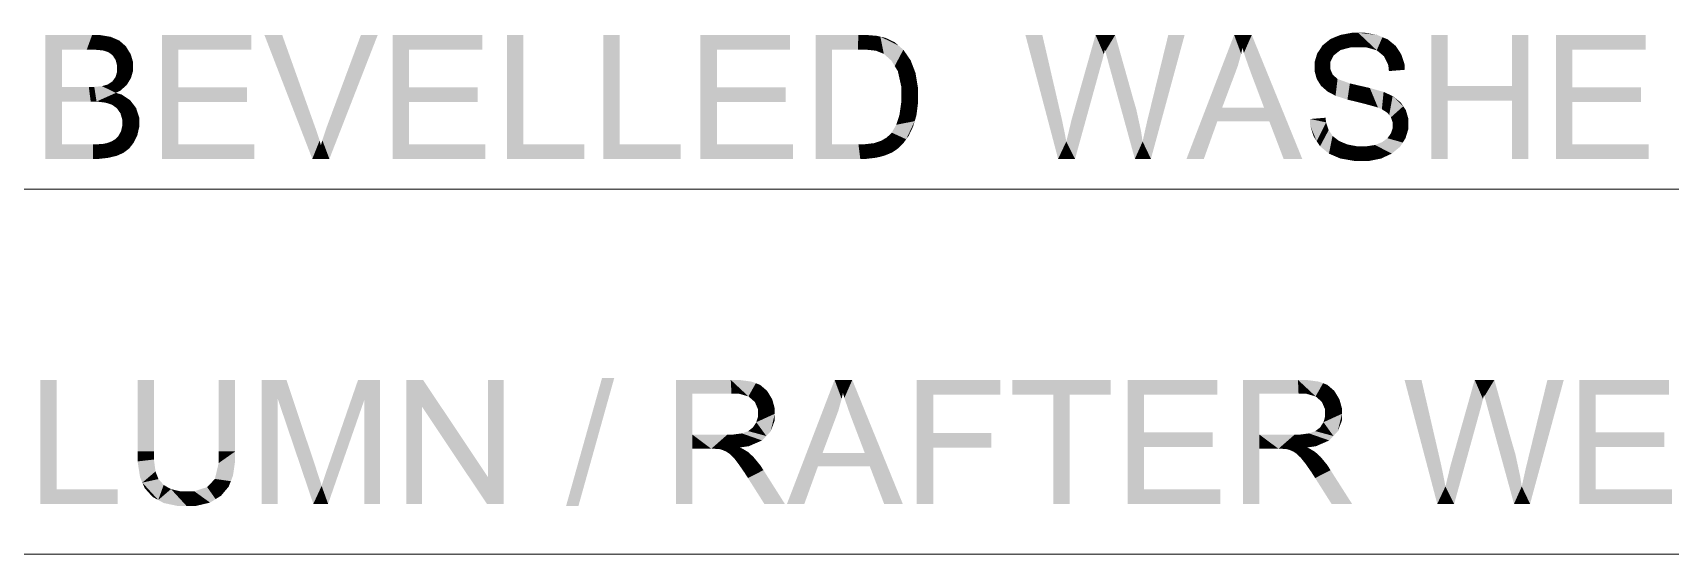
# Model space of a CAD drawing. Header units: millimetres. Extents: x 2 to 579, y 1 to 405.
# Drawn here: x 224.46 to 235.87, y 112.21 to 115.84 of the extents above; entities that cross this region are included whole.
import ezdxf

# ---------------------------------------------------------------- set-up
doc = ezdxf.new("R2010")
doc.units = ezdxf.units.MM
doc.linetypes.add('XKITLINE00', pattern=[0])
doc.layers.add('LinkedObject', color=7, linetype='Continuous', lineweight=0)

# ---------------------------------------------------------------- blocks, each defined once
blk = doc.blocks.new('*A4')
at = {"layer": 'LinkedObject'}
for points in [[(224.547, 115.825), (224.661, 115.361), (224.547, 114.961)], [(224.661, 115.463), (224.661, 115.361), (224.547, 115.825)], [(224.547, 115.825), (224.661, 115.723), (224.661, 115.463)], [(224.835, 115.723), (224.547, 115.825), (224.872, 115.825)], [(224.661, 115.723), (224.547, 115.825), (224.835, 115.723)], [(224.835, 115.723), (224.872, 115.825), (224.881, 115.723)], [(224.872, 115.825), (224.947, 115.717), (224.881, 115.723)], [(224.921, 115.825), (224.947, 115.717), (224.872, 115.825)], [(225.001, 115.812), (224.947, 115.717), (224.921, 115.825)], [(224.947, 115.717), (225.001, 115.812), (224.966, 115.711)], [(224.966, 115.711), (225.001, 115.812), (224.985, 115.705)], [(224.985, 115.705), (225.001, 115.812), (225.031, 115.799)], [(225.031, 115.799), (225.015, 115.683), (224.985, 115.705)], [(225.061, 115.786), (225.015, 115.683), (225.031, 115.799)], [(225.107, 115.746), (225.015, 115.683), (225.061, 115.786)], [(225.473, 115.459), (225.359, 114.961), (225.359, 115.825)], [(225.473, 115.459), (225.359, 115.825), (225.473, 115.723)], [(225.983, 115.723), (225.359, 115.825), (225.983, 115.825)], [(225.473, 115.723), (225.359, 115.825), (225.983, 115.723)], [(226.197, 115.825), (226.407, 114.961), (226.073, 115.825)], [(226.421, 115.198), (226.407, 114.961), (226.197, 115.825)], [(226.863, 115.825), (226.513, 115.198), (226.746, 115.825)], [(226.526, 114.961), (226.513, 115.198), (226.863, 115.825)], [(227.082, 115.459), (226.967, 114.961), (226.967, 115.825)], [(227.082, 115.459), (226.967, 115.825), (227.082, 115.723)], [(227.592, 115.723), (226.967, 115.825), (227.592, 115.825)], [(227.082, 115.723), (226.967, 115.825), (227.592, 115.723)], [(227.879, 115.825), (227.765, 114.961), (227.765, 115.825)], [(227.879, 115.063), (227.765, 114.961), (227.879, 115.825)], [(228.549, 115.825), (228.435, 114.961), (228.435, 115.825)], [(228.549, 115.063), (228.435, 114.961), (228.549, 115.825)], [(229.227, 115.459), (229.113, 114.961), (229.113, 115.825)], [(229.227, 115.459), (229.113, 115.825), (229.227, 115.723)], [(229.737, 115.723), (229.113, 115.825), (229.737, 115.825)], [(229.227, 115.723), (229.113, 115.825), (229.737, 115.723)], [(229.915, 115.825), (230.03, 115.723), (229.915, 114.961)], [(230.211, 115.723), (229.915, 115.825), (230.213, 115.825)], [(230.03, 115.723), (229.915, 115.825), (230.211, 115.723)], [(230.213, 115.825), (230.262, 115.723), (230.211, 115.723)], [(230.263, 115.825), (230.262, 115.723), (230.213, 115.825)], [(230.263, 115.825), (230.336, 115.715), (230.262, 115.723)], [(230.34, 115.819), (230.336, 115.715), (230.263, 115.825)], [(230.367, 115.813), (230.336, 115.715), (230.34, 115.819)], [(230.367, 115.813), (230.359, 115.706), (230.336, 115.715)], [(230.359, 115.706), (230.367, 115.813), (230.391, 115.693)], [(230.467, 115.774), (230.367, 115.813), (230.404, 115.804)], [(230.493, 115.751), (230.367, 115.813), (230.467, 115.774)], [(230.445, 115.645), (230.367, 115.813), (230.493, 115.751)], [(230.391, 115.693), (230.367, 115.813), (230.445, 115.645)], [(230.493, 115.751), (230.467, 115.608), (230.445, 115.645)], [(230.527, 115.722), (230.467, 115.608), (230.493, 115.751)], [(231.496, 115.825), (231.606, 114.961), (231.378, 115.825)], [(231.627, 115.259), (231.606, 114.961), (231.496, 115.825)], [(231.867, 115.825), (231.906, 115.619), (231.702, 115.242)], [(231.906, 115.619), (231.867, 115.825), (231.912, 115.64)], [(231.912, 115.64), (231.867, 115.825), (231.925, 115.691)], [(231.925, 115.691), (231.867, 115.825), (231.932, 115.721)], [(232.004, 115.825), (231.932, 115.721), (231.867, 115.825)], [(231.932, 115.721), (232.004, 115.825), (231.935, 115.711)], [(231.935, 115.711), (232.004, 115.825), (231.949, 115.661)], [(231.949, 115.661), (232.004, 115.825), (231.96, 115.619)], [(231.96, 115.619), (232.004, 115.825), (232.127, 115.388)], [(232.488, 115.825), (232.238, 115.27), (232.374, 115.825)], [(232.253, 114.961), (232.238, 115.27), (232.488, 115.825)], [(232.833, 115.825), (232.844, 115.569), (232.501, 114.961)], [(232.844, 115.569), (232.833, 115.825), (232.859, 115.61)], [(232.859, 115.61), (232.833, 115.825), (232.882, 115.693)], [(232.882, 115.693), (232.833, 115.825), (232.891, 115.735)], [(232.956, 115.825), (232.891, 115.735), (232.833, 115.825)], [(232.891, 115.735), (232.956, 115.825), (232.901, 115.699)], [(232.901, 115.699), (232.956, 115.825), (232.932, 115.61)], [(232.932, 115.61), (232.956, 115.825), (232.952, 115.555)], [(232.952, 115.555), (232.956, 115.825), (233.042, 115.317)], [(233.042, 115.317), (232.956, 115.825), (233.078, 115.223)], [(233.078, 115.223), (232.956, 115.825), (233.308, 114.961)], [(233.45, 115.753), (233.551, 115.701), (233.431, 115.724)], [(233.504, 115.796), (233.551, 115.701), (233.45, 115.753)], [(233.575, 115.72), (233.504, 115.796), (233.539, 115.811)], [(233.551, 115.701), (233.504, 115.796), (233.575, 115.72)], [(233.575, 115.825), (233.65, 115.739), (233.539, 115.811)], [(233.539, 115.811), (233.65, 115.739), (233.575, 115.72)], [(233.654, 115.84), (233.65, 115.739), (233.575, 115.825)], [(233.698, 115.84), (233.65, 115.739), (233.654, 115.84)], [(233.65, 115.739), (233.698, 115.84), (233.702, 115.739)], [(233.698, 115.84), (233.752, 115.739), (233.702, 115.739)], [(233.83, 115.825), (233.698, 115.84), (233.746, 115.84)], [(233.867, 115.809), (233.698, 115.84), (233.83, 115.825)], [(233.827, 115.718), (233.698, 115.84), (233.867, 115.809)], [(233.752, 115.739), (233.698, 115.84), (233.827, 115.718)], [(233.867, 115.809), (233.853, 115.697), (233.827, 115.718)], [(233.904, 115.794), (233.853, 115.697), (233.867, 115.809)], [(233.853, 115.697), (233.904, 115.794), (233.878, 115.676)], [(233.878, 115.676), (233.904, 115.794), (233.98, 115.718)], [(233.98, 115.718), (233.904, 115.794), (233.96, 115.748)], [(234.322, 115.47), (234.208, 114.961), (234.208, 115.825)], [(234.322, 115.47), (234.208, 115.825), (234.322, 115.825)], [(234.885, 115.825), (234.771, 115.47), (234.771, 115.825)], [(234.771, 115.368), (234.771, 115.47), (234.885, 115.825)], [(234.771, 115.368), (234.885, 115.825), (234.885, 114.961)], [(235.191, 115.459), (235.077, 114.961), (235.077, 115.825)], [(235.191, 115.459), (235.077, 115.825), (235.191, 115.723)], [(235.702, 115.723), (235.077, 115.825), (235.702, 115.825)], [(235.191, 115.723), (235.077, 115.825), (235.702, 115.723)], [(225.124, 115.718), (225.015, 115.683), (225.107, 115.746)], [(225.015, 115.683), (225.124, 115.718), (225.025, 115.667)], [(225.124, 115.718), (225.036, 115.65), (225.025, 115.667)], [(225.036, 115.65), (225.124, 115.718), (225.046, 115.612)], [(225.046, 115.612), (225.124, 115.718), (225.158, 115.604)], [(225.158, 115.634), (225.124, 115.718), (225.141, 115.691)], [(225.158, 115.604), (225.124, 115.718), (225.158, 115.634)], [(229.915, 114.961), (230.03, 115.723), (230.03, 115.063)], [(230.578, 115.648), (230.467, 115.608), (230.527, 115.722)], [(230.467, 115.608), (230.578, 115.648), (230.489, 115.572)], [(230.489, 115.572), (230.578, 115.648), (230.595, 115.604)], [(233.431, 115.724), (233.394, 115.602), (233.412, 115.696)], [(233.527, 115.682), (233.394, 115.602), (233.431, 115.724)], [(233.412, 115.696), (233.394, 115.602), (233.394, 115.635)], [(233.504, 115.636), (233.394, 115.602), (233.527, 115.682)], [(233.394, 115.602), (233.504, 115.636), (233.504, 115.609)], [(233.431, 115.724), (233.551, 115.701), (233.527, 115.682)], [(233.98, 115.718), (233.908, 115.614), (233.878, 115.676)], [(233.999, 115.688), (233.908, 115.614), (233.98, 115.718)], [(234.021, 115.62), (233.908, 115.614), (233.999, 115.688)], [(225.128, 115.5), (225.013, 115.501), (225.035, 115.531)], [(225.035, 115.531), (225.158, 115.604), (225.128, 115.5)], [(225.046, 115.568), (225.158, 115.604), (225.035, 115.531)], [(225.158, 115.604), (225.046, 115.591), (225.046, 115.612)], [(225.046, 115.591), (225.158, 115.604), (225.046, 115.568)], [(225.128, 115.5), (225.158, 115.604), (225.143, 115.525)], [(225.143, 115.525), (225.158, 115.604), (225.158, 115.577)], [(230.595, 115.604), (230.512, 115.468), (230.489, 115.572)], [(230.612, 115.559), (230.512, 115.468), (230.595, 115.604)], [(230.629, 115.456), (230.512, 115.468), (230.612, 115.559)], [(231.702, 115.242), (231.906, 115.619), (231.724, 114.961)], [(232.127, 115.388), (232.141, 114.961), (231.96, 115.619)], [(232.501, 114.961), (232.844, 115.569), (232.749, 115.317)], [(233.504, 115.586), (233.394, 115.602), (233.504, 115.609)], [(233.394, 115.602), (233.504, 115.586), (233.394, 115.572)], [(233.394, 115.572), (233.504, 115.586), (233.409, 115.518)], [(233.409, 115.518), (233.504, 115.586), (233.424, 115.494)], [(233.424, 115.494), (233.504, 115.586), (233.52, 115.548)], [(233.52, 115.548), (233.485, 115.43), (233.424, 115.494)], [(233.537, 115.533), (233.485, 115.43), (233.52, 115.548)], [(233.485, 115.43), (233.537, 115.533), (233.516, 115.414)], [(233.516, 115.414), (233.537, 115.533), (233.554, 115.518)], [(234.022, 115.582), (233.908, 115.614), (234.021, 115.62)], [(233.908, 115.614), (234.022, 115.582), (233.912, 115.573)], [(224.862, 115.361), (224.661, 115.463), (224.849, 115.463)], [(224.661, 115.361), (224.661, 115.463), (224.862, 115.361)], [(224.903, 115.361), (224.849, 115.463), (224.887, 115.463)], [(224.862, 115.361), (224.849, 115.463), (224.903, 115.361)], [(224.941, 115.468), (225.038, 115.421), (224.887, 115.463)], [(224.887, 115.463), (225.038, 115.421), (224.903, 115.361)], [(224.903, 115.361), (225.038, 115.421), (224.966, 115.353)], [(224.958, 115.473), (225.068, 115.436), (224.941, 115.468)], [(225.038, 115.421), (224.941, 115.468), (225.068, 115.436)], [(224.98, 115.479), (225.068, 115.436), (224.958, 115.473)], [(225.038, 115.421), (225.01, 115.339), (224.966, 115.353)], [(225.013, 115.501), (225.068, 115.436), (224.98, 115.479)], [(225.01, 115.339), (225.038, 115.421), (225.045, 115.314)], [(225.113, 115.476), (225.013, 115.501), (225.128, 115.5)], [(225.068, 115.436), (225.013, 115.501), (225.113, 115.476)], [(225.137, 115.37), (225.038, 115.421), (225.077, 115.41)], [(225.045, 115.314), (225.038, 115.421), (225.137, 115.37)], [(225.473, 115.357), (225.359, 114.961), (225.473, 115.459)], [(225.951, 115.357), (225.473, 115.459), (225.951, 115.459)], [(225.473, 115.357), (225.473, 115.459), (225.951, 115.357)], [(227.082, 115.357), (226.967, 114.961), (227.082, 115.459)], [(227.56, 115.357), (227.082, 115.459), (227.56, 115.459)], [(227.082, 115.357), (227.082, 115.459), (227.56, 115.357)], [(229.227, 115.357), (229.113, 114.961), (229.227, 115.459)], [(229.706, 115.357), (229.227, 115.459), (229.706, 115.459)], [(229.227, 115.357), (229.227, 115.459), (229.706, 115.357)], [(230.629, 115.398), (230.512, 115.468), (230.629, 115.456)], [(230.512, 115.468), (230.629, 115.398), (230.512, 115.4)], [(233.424, 115.494), (233.485, 115.43), (233.439, 115.47)], [(233.516, 115.414), (233.554, 115.518), (233.54, 115.401)], [(233.54, 115.401), (233.554, 115.518), (233.623, 115.374)], [(233.623, 115.374), (233.554, 115.518), (233.64, 115.487)], [(233.623, 115.374), (233.64, 115.487), (233.683, 115.36)], [(233.683, 115.36), (233.64, 115.487), (233.709, 115.471)], [(233.683, 115.36), (233.709, 115.471), (233.742, 115.345)], [(233.742, 115.345), (233.709, 115.471), (233.779, 115.455)], [(233.742, 115.345), (233.779, 115.455), (233.819, 115.324)], [(233.819, 115.324), (233.779, 115.455), (233.836, 115.318)], [(233.836, 115.318), (233.779, 115.455), (233.863, 115.307)], [(233.875, 115.428), (233.863, 115.307), (233.779, 115.455)], [(233.901, 115.416), (233.863, 115.307), (233.875, 115.428)], [(233.863, 115.307), (233.901, 115.416), (233.902, 115.282)], [(233.902, 115.282), (233.901, 115.416), (233.938, 115.399)], [(234.322, 115.368), (234.208, 114.961), (234.322, 115.47)], [(234.322, 115.47), (234.771, 115.368), (234.322, 115.368)], [(234.771, 115.47), (234.771, 115.368), (234.322, 115.47)], [(235.191, 115.357), (235.077, 114.961), (235.191, 115.459)], [(235.67, 115.357), (235.191, 115.459), (235.67, 115.459)], [(235.191, 115.357), (235.191, 115.459), (235.67, 115.357)], [(224.547, 114.961), (224.661, 115.361), (224.661, 115.063)], [(225.045, 115.314), (225.137, 115.37), (225.057, 115.296)], [(225.057, 115.296), (225.137, 115.37), (225.07, 115.278)], [(225.07, 115.278), (225.137, 115.37), (225.158, 115.343)], [(225.158, 115.343), (225.082, 115.236), (225.07, 115.278)], [(225.179, 115.315), (225.082, 115.236), (225.158, 115.343)], [(225.2, 115.25), (225.082, 115.236), (225.179, 115.315)], [(225.473, 115.063), (225.359, 114.961), (225.473, 115.357)], [(227.082, 115.063), (226.967, 114.961), (227.082, 115.357)], [(229.227, 115.063), (229.113, 114.961), (229.227, 115.357)], [(230.512, 115.351), (230.629, 115.349), (230.5, 115.268)], [(230.5, 115.268), (230.629, 115.349), (230.606, 115.224)], [(230.629, 115.398), (230.512, 115.351), (230.512, 115.4)], [(230.629, 115.349), (230.512, 115.351), (230.629, 115.398)], [(230.606, 115.224), (230.629, 115.349), (230.618, 115.262)], [(232.151, 115.306), (232.141, 114.961), (232.127, 115.388)], [(232.184, 115.154), (232.141, 114.961), (232.151, 115.306)], [(232.716, 115.223), (232.501, 114.961), (232.749, 115.317)], [(232.749, 115.317), (233.078, 115.223), (232.716, 115.223)], [(233.042, 115.317), (233.078, 115.223), (232.749, 115.317)], [(233.902, 115.282), (233.938, 115.399), (233.914, 115.267)], [(233.914, 115.267), (233.938, 115.399), (233.926, 115.251)], [(233.938, 115.399), (234.012, 115.328), (233.926, 115.251)], [(233.926, 115.251), (234.012, 115.328), (233.938, 115.216)], [(234.012, 115.328), (233.938, 115.399), (233.994, 115.355)], [(233.938, 115.216), (234.012, 115.328), (234.03, 115.301)], [(233.938, 115.216), (234.03, 115.301), (233.938, 115.196)], [(233.938, 115.196), (234.03, 115.301), (233.938, 115.176)], [(234.03, 115.301), (234.048, 115.205), (233.938, 115.176)], [(234.048, 115.205), (234.03, 115.301), (234.048, 115.24)], [(234.208, 114.961), (234.322, 115.368), (234.322, 114.961)], [(234.771, 115.368), (234.885, 114.961), (234.771, 114.961)], [(235.191, 115.063), (235.077, 114.961), (235.191, 115.357)], [(225.074, 115.155), (225.2, 115.212), (225.174, 115.099)], [(225.082, 115.191), (225.2, 115.212), (225.074, 115.155)], [(225.2, 115.212), (225.082, 115.236), (225.2, 115.25)], [(225.082, 115.236), (225.2, 115.212), (225.082, 115.212)], [(225.2, 115.212), (225.082, 115.191), (225.082, 115.212)], [(225.174, 115.099), (225.2, 115.212), (225.187, 115.125)], [(225.187, 115.125), (225.2, 115.212), (225.2, 115.182)], [(226.435, 115.16), (226.407, 114.961), (226.421, 115.198)], [(226.513, 115.198), (226.526, 114.961), (226.5, 115.162)], [(230.446, 115.144), (230.606, 115.224), (230.547, 115.098)], [(230.478, 115.199), (230.606, 115.224), (230.446, 115.144)], [(230.489, 115.233), (230.606, 115.224), (230.478, 115.199)], [(230.606, 115.224), (230.489, 115.233), (230.5, 115.268)], [(230.547, 115.098), (230.606, 115.224), (230.565, 115.123)], [(230.565, 115.123), (230.606, 115.224), (230.595, 115.186)], [(231.637, 115.214), (231.606, 114.961), (231.627, 115.259)], [(231.655, 115.126), (231.606, 114.961), (231.637, 115.214)], [(231.699, 115.231), (231.724, 114.961), (231.68, 115.151)], [(231.702, 115.242), (231.724, 114.961), (231.699, 115.231)], [(232.225, 115.217), (232.253, 114.961), (232.204, 115.123)], [(232.238, 115.27), (232.253, 114.961), (232.225, 115.217)], [(232.501, 114.961), (232.716, 115.223), (232.622, 114.961)], [(233.078, 115.223), (233.308, 114.961), (233.178, 114.961)], [(233.474, 115.216), (233.362, 115.239), (233.47, 115.248)], [(233.362, 115.239), (233.409, 115.084), (233.363, 115.195)], [(233.474, 115.216), (233.409, 115.084), (233.362, 115.239)], [(233.363, 115.195), (233.409, 115.084), (233.387, 115.118)], [(233.492, 115.162), (233.409, 115.084), (233.474, 115.216)], [(233.926, 115.139), (234.048, 115.205), (234.028, 115.106)], [(233.938, 115.176), (234.048, 115.205), (233.926, 115.139)], [(234.028, 115.106), (234.048, 115.205), (234.048, 115.171)], [(224.944, 115.065), (224.988, 114.969), (224.905, 115.063)], [(224.955, 115.067), (224.988, 114.969), (224.944, 115.065)], [(225.016, 114.976), (224.955, 115.067), (224.975, 115.071)], [(224.988, 114.969), (224.955, 115.067), (225.016, 114.976)], [(225.008, 115.083), (225.111, 115.019), (224.975, 115.071)], [(224.975, 115.071), (225.111, 115.019), (225.016, 114.976)], [(225.021, 115.091), (225.111, 115.019), (225.008, 115.083)], [(225.111, 115.019), (225.021, 115.091), (225.035, 115.099)], [(225.057, 115.123), (225.13, 115.033), (225.035, 115.099)], [(225.035, 115.099), (225.13, 115.033), (225.111, 115.019)], [(225.174, 115.099), (225.057, 115.123), (225.074, 115.155)], [(225.161, 115.073), (225.057, 115.123), (225.174, 115.099)], [(225.13, 115.033), (225.057, 115.123), (225.161, 115.073)], [(226.458, 115.089), (226.407, 114.961), (226.435, 115.16)], [(226.467, 115.056), (226.407, 114.961), (226.458, 115.089)], [(226.477, 115.091), (226.526, 114.961), (226.467, 115.056)], [(226.5, 115.162), (226.526, 114.961), (226.477, 115.091)], [(230.366, 114.976), (230.257, 115.063), (230.324, 115.071)], [(230.348, 115.079), (230.366, 114.976), (230.324, 115.071)], [(230.372, 115.087), (230.366, 114.976), (230.348, 115.079)], [(230.366, 114.976), (230.372, 115.087), (230.396, 114.984)], [(230.469, 115.019), (230.372, 115.087), (230.411, 115.11)], [(230.447, 115.005), (230.372, 115.087), (230.469, 115.019)], [(230.396, 114.984), (230.372, 115.087), (230.447, 115.005)], [(230.426, 115.124), (230.49, 115.034), (230.411, 115.11)], [(230.411, 115.11), (230.49, 115.034), (230.469, 115.019)], [(230.547, 115.098), (230.426, 115.124), (230.446, 115.144)], [(230.529, 115.073), (230.426, 115.124), (230.547, 115.098)], [(230.49, 115.034), (230.426, 115.124), (230.529, 115.073)], [(231.663, 115.082), (231.606, 114.961), (231.655, 115.126)], [(231.663, 115.082), (231.724, 114.961), (231.606, 114.961)], [(231.68, 115.151), (231.724, 114.961), (231.663, 115.082)], [(232.195, 115.082), (232.141, 114.961), (232.184, 115.154)], [(232.195, 115.082), (232.253, 114.961), (232.141, 114.961)], [(232.204, 115.123), (232.253, 114.961), (232.195, 115.082)], [(233.409, 115.084), (233.492, 115.162), (233.432, 115.049)], [(233.432, 115.049), (233.492, 115.162), (233.494, 114.998)], [(233.506, 115.142), (233.494, 114.998), (233.492, 115.162)], [(233.519, 115.121), (233.494, 114.998), (233.506, 115.142)], [(233.519, 115.121), (233.533, 114.981), (233.494, 114.998)], [(233.563, 115.087), (233.533, 114.981), (233.519, 115.121)], [(233.533, 114.981), (233.563, 115.087), (233.573, 114.964)], [(233.592, 115.074), (233.573, 114.964), (233.563, 115.087)], [(233.622, 115.062), (233.573, 114.964), (233.592, 115.074)], [(233.84, 115.068), (233.989, 115.045), (233.815, 115.058)], [(233.865, 115.078), (233.989, 115.045), (233.84, 115.068)], [(233.902, 115.105), (234.009, 115.075), (233.865, 115.078)], [(233.865, 115.078), (234.009, 115.075), (233.989, 115.045)], [(233.914, 115.122), (234.028, 115.106), (233.902, 115.105)], [(234.009, 115.075), (233.902, 115.105), (234.028, 115.106)], [(233.926, 115.139), (234.028, 115.106), (233.914, 115.122)], [(224.661, 115.063), (224.877, 114.961), (224.547, 114.961)], [(224.877, 115.063), (224.877, 114.961), (224.661, 115.063)], [(224.877, 115.063), (224.918, 114.961), (224.877, 114.961)], [(224.905, 115.063), (224.918, 114.961), (224.877, 115.063)], [(224.905, 115.063), (224.988, 114.969), (224.918, 114.961)], [(225.016, 114.976), (225.111, 115.019), (225.045, 114.983)], [(225.045, 114.983), (225.111, 115.019), (225.092, 115.004)], [(225.359, 114.961), (225.473, 115.063), (226.003, 114.961)], [(226.003, 114.961), (225.473, 115.063), (226.003, 115.063)], [(226.407, 114.961), (226.467, 115.056), (226.526, 114.961)], [(226.967, 114.961), (227.082, 115.063), (227.612, 114.961)], [(227.612, 114.961), (227.082, 115.063), (227.612, 115.063)], [(227.765, 114.961), (227.879, 115.063), (228.304, 114.961)], [(228.304, 114.961), (227.879, 115.063), (228.304, 115.063)], [(228.435, 114.961), (228.549, 115.063), (228.975, 114.961)], [(228.975, 114.961), (228.549, 115.063), (228.975, 115.063)], [(229.113, 114.961), (229.227, 115.063), (229.757, 114.961)], [(229.757, 114.961), (229.227, 115.063), (229.757, 115.063)], [(230.03, 115.063), (230.227, 114.961), (229.915, 114.961)], [(230.214, 115.063), (230.227, 114.961), (230.03, 115.063)], [(230.214, 115.063), (230.266, 114.961), (230.227, 114.961)], [(230.257, 115.063), (230.266, 114.961), (230.214, 115.063)], [(230.335, 114.969), (230.257, 115.063), (230.366, 114.976)], [(230.266, 114.961), (230.257, 115.063), (230.335, 114.969)], [(233.622, 115.062), (233.671, 114.947), (233.573, 114.964)], [(233.688, 115.049), (233.671, 114.947), (233.622, 115.062)], [(233.688, 115.049), (233.729, 114.947), (233.671, 114.947)], [(233.724, 115.049), (233.729, 114.947), (233.688, 115.049)], [(233.724, 115.049), (233.776, 114.947), (233.729, 114.947)], [(233.757, 115.049), (233.776, 114.947), (233.724, 115.049)], [(233.815, 115.058), (233.895, 114.981), (233.757, 115.049)], [(233.757, 115.049), (233.895, 114.981), (233.776, 114.947)], [(233.776, 114.947), (233.895, 114.981), (233.859, 114.964)], [(233.932, 114.998), (233.815, 115.058), (233.989, 115.045)], [(233.895, 114.981), (233.815, 115.058), (233.932, 114.998)], [(235.077, 114.961), (235.191, 115.063), (235.722, 114.961)], [(235.722, 114.961), (235.191, 115.063), (235.722, 115.063)], [(224.626, 113.421), (224.512, 112.557), (224.512, 113.421)], [(224.626, 112.659), (224.512, 112.557), (224.626, 113.421)], [(225.303, 113.421), (225.189, 112.922), (225.189, 113.421)], [(225.303, 112.922), (225.189, 112.922), (225.303, 113.421)], [(225.869, 113.421), (225.754, 112.922), (225.754, 113.421)], [(225.869, 112.922), (225.754, 112.922), (225.869, 113.421)], [(226.055, 113.421), (226.165, 113.292), (226.055, 112.557)], [(226.165, 113.292), (226.055, 113.421), (226.227, 113.421)], [(226.165, 113.292), (226.227, 113.421), (226.414, 112.557)], [(226.414, 112.557), (226.227, 113.421), (226.431, 112.81)], [(226.726, 113.421), (226.769, 113.28), (226.518, 112.82)], [(226.879, 113.421), (226.769, 113.28), (226.726, 113.421)], [(226.769, 112.557), (226.879, 113.421), (226.879, 112.557)], [(226.769, 113.28), (226.879, 113.421), (226.769, 112.557)], [(227.062, 113.421), (227.171, 113.235), (227.062, 112.557)], [(227.171, 113.235), (227.062, 113.421), (227.179, 113.421)], [(227.171, 113.235), (227.179, 113.421), (227.624, 112.557)], [(227.624, 112.557), (227.179, 113.421), (227.632, 112.743)], [(227.742, 113.421), (227.632, 112.743), (227.632, 113.421)], [(227.742, 112.557), (227.632, 112.743), (227.742, 113.421)], [(228.512, 113.435), (228.176, 112.542), (228.427, 113.435)], [(228.262, 112.542), (228.176, 112.542), (228.512, 113.435)], [(229.056, 113.04), (228.942, 112.557), (228.942, 113.421)], [(228.942, 113.421), (229.056, 113.326), (229.056, 113.04)], [(229.329, 113.326), (228.942, 113.421), (229.324, 113.421)], [(229.056, 113.326), (228.942, 113.421), (229.329, 113.326)], [(229.324, 113.421), (229.377, 113.326), (229.329, 113.326)], [(229.469, 113.409), (229.324, 113.421), (229.382, 113.421)], [(229.499, 113.398), (229.324, 113.421), (229.469, 113.409)], [(229.447, 113.306), (229.324, 113.421), (229.499, 113.398)], [(229.377, 113.326), (229.324, 113.421), (229.447, 113.306)], [(229.499, 113.398), (229.469, 113.287), (229.447, 113.306)], [(229.529, 113.386), (229.469, 113.287), (229.499, 113.398)], [(229.469, 113.287), (229.529, 113.386), (229.492, 113.267)], [(229.492, 113.267), (229.529, 113.386), (229.595, 113.316)], [(229.595, 113.316), (229.529, 113.386), (229.577, 113.345)], [(230.048, 113.421), (230.059, 113.165), (229.716, 112.557)], [(230.059, 113.165), (230.048, 113.421), (230.074, 113.206)], [(230.074, 113.206), (230.048, 113.421), (230.097, 113.289)], [(230.097, 113.289), (230.048, 113.421), (230.106, 113.33)], [(230.171, 113.421), (230.106, 113.33), (230.048, 113.421)], [(230.106, 113.33), (230.171, 113.421), (230.116, 113.295)], [(230.116, 113.295), (230.171, 113.421), (230.147, 113.205)], [(230.147, 113.205), (230.171, 113.421), (230.167, 113.151)], [(230.167, 113.151), (230.171, 113.421), (230.258, 112.912)], [(230.258, 112.912), (230.171, 113.421), (230.293, 112.819)], [(230.293, 112.819), (230.171, 113.421), (230.523, 112.557)], [(230.735, 113.051), (230.621, 112.557), (230.621, 113.421)], [(230.735, 113.051), (230.621, 113.421), (230.735, 113.319)], [(231.204, 113.319), (230.621, 113.421), (231.204, 113.421)], [(230.735, 113.319), (230.621, 113.421), (231.204, 113.319)], [(231.288, 113.421), (231.572, 113.319), (231.288, 113.319)], [(231.686, 113.319), (231.572, 113.319), (231.288, 113.421)], [(231.686, 113.319), (231.288, 113.421), (231.972, 113.421)], [(231.686, 113.319), (231.972, 113.421), (231.972, 113.319)], [(232.205, 113.055), (232.091, 112.557), (232.091, 113.421)], [(232.205, 113.055), (232.091, 113.421), (232.205, 113.319)], [(232.716, 113.319), (232.091, 113.421), (232.716, 113.421)], [(232.205, 113.319), (232.091, 113.421), (232.716, 113.319)], [(233.009, 113.04), (232.895, 112.557), (232.895, 113.421)], [(232.895, 113.421), (233.009, 113.326), (233.009, 113.04)], [(233.282, 113.326), (232.895, 113.421), (233.278, 113.421)], [(233.009, 113.326), (232.895, 113.421), (233.282, 113.326)], [(233.278, 113.421), (233.33, 113.326), (233.282, 113.326)], [(233.423, 113.409), (233.278, 113.421), (233.335, 113.421)], [(233.453, 113.398), (233.278, 113.421), (233.423, 113.409)], [(233.401, 113.306), (233.278, 113.421), (233.453, 113.398)], [(233.33, 113.326), (233.278, 113.421), (233.401, 113.306)], [(233.453, 113.398), (233.423, 113.287), (233.401, 113.306)], [(233.483, 113.386), (233.423, 113.287), (233.453, 113.398)], [(233.423, 113.287), (233.483, 113.386), (233.445, 113.267)], [(233.445, 113.267), (233.483, 113.386), (233.549, 113.316)], [(233.549, 113.316), (233.483, 113.386), (233.531, 113.345)], [(234.139, 113.421), (234.249, 112.557), (234.021, 113.421)], [(234.27, 112.855), (234.249, 112.557), (234.139, 113.421)], [(234.51, 113.421), (234.549, 113.215), (234.345, 112.837)], [(234.549, 113.215), (234.51, 113.421), (234.555, 113.236)], [(234.555, 113.236), (234.51, 113.421), (234.568, 113.287)], [(234.568, 113.287), (234.51, 113.421), (234.575, 113.317)], [(234.647, 113.421), (234.575, 113.317), (234.51, 113.421)], [(234.575, 113.317), (234.647, 113.421), (234.578, 113.307)], [(234.578, 113.307), (234.647, 113.421), (234.592, 113.256)], [(234.592, 113.256), (234.647, 113.421), (234.603, 113.215)], [(234.603, 113.215), (234.647, 113.421), (234.77, 112.983)], [(235.131, 113.421), (234.881, 112.866), (235.017, 113.421)], [(234.896, 112.557), (234.881, 112.866), (235.131, 113.421)], [(235.354, 113.055), (235.24, 112.557), (235.24, 113.421)], [(235.354, 113.055), (235.24, 113.421), (235.354, 113.319)], [(235.865, 113.319), (235.24, 113.421), (235.865, 113.421)], [(235.354, 113.319), (235.24, 113.421), (235.865, 113.319)], [(226.055, 112.557), (226.165, 113.292), (226.165, 112.557)], [(226.518, 112.82), (226.769, 113.28), (226.517, 112.557)], [(229.595, 113.316), (229.514, 113.216), (229.492, 113.267)], [(229.613, 113.286), (229.514, 113.216), (229.595, 113.316)], [(229.631, 113.221), (229.514, 113.216), (229.613, 113.286)], [(231.572, 112.557), (231.686, 113.319), (231.686, 112.557)], [(231.572, 113.319), (231.686, 113.319), (231.572, 112.557)], [(233.549, 113.316), (233.467, 113.216), (233.445, 113.267)], [(233.567, 113.286), (233.467, 113.216), (233.549, 113.316)], [(233.585, 113.221), (233.467, 113.216), (233.567, 113.286)], [(227.062, 112.557), (227.171, 113.235), (227.171, 112.557)], [(229.502, 113.126), (229.572, 113.03), (229.491, 113.108)], [(229.502, 113.126), (229.631, 113.185), (229.572, 113.03)], [(229.514, 113.165), (229.631, 113.185), (229.502, 113.126)], [(229.631, 113.185), (229.514, 113.216), (229.631, 113.221)], [(229.514, 113.216), (229.631, 113.185), (229.514, 113.186)], [(229.631, 113.185), (229.514, 113.165), (229.514, 113.186)], [(229.572, 113.03), (229.631, 113.185), (229.602, 113.062)], [(229.602, 113.062), (229.631, 113.185), (229.631, 113.139)], [(229.716, 112.557), (230.059, 113.165), (229.964, 112.912)], [(233.456, 113.126), (233.525, 113.03), (233.444, 113.108)], [(233.456, 113.126), (233.585, 113.185), (233.525, 113.03)], [(233.467, 113.165), (233.585, 113.185), (233.456, 113.126)], [(233.585, 113.185), (233.467, 113.216), (233.585, 113.221)], [(233.467, 113.216), (233.585, 113.185), (233.467, 113.186)], [(233.585, 113.185), (233.467, 113.165), (233.467, 113.186)], [(233.525, 113.03), (233.585, 113.185), (233.555, 113.062)], [(233.555, 113.062), (233.585, 113.185), (233.585, 113.139)], [(234.345, 112.837), (234.549, 113.215), (234.367, 112.557)], [(234.77, 112.983), (234.784, 112.557), (234.603, 113.215)], [(229.056, 113.04), (229.056, 112.941), (228.942, 112.557)], [(229.188, 112.941), (229.056, 113.04), (229.301, 113.04)], [(229.056, 112.941), (229.056, 113.04), (229.188, 112.941)], [(229.188, 112.941), (229.301, 113.04), (229.21, 112.941)], [(229.21, 112.941), (229.301, 113.04), (229.242, 112.939)], [(229.242, 112.939), (229.301, 113.04), (229.252, 112.937)], [(229.252, 112.937), (229.301, 113.04), (229.265, 112.933)], [(229.265, 112.933), (229.301, 113.04), (229.291, 112.922)], [(229.291, 112.922), (229.301, 113.04), (229.34, 113.04)], [(229.291, 112.922), (229.34, 113.04), (229.304, 112.914)], [(229.34, 113.04), (229.388, 112.95), (229.304, 112.914)], [(229.402, 113.048), (229.388, 112.95), (229.34, 113.04)], [(229.388, 112.95), (229.402, 113.048), (229.45, 112.959)], [(229.424, 113.056), (229.572, 113.03), (229.402, 113.048)], [(229.542, 112.999), (229.402, 113.048), (229.572, 113.03)], [(229.45, 112.959), (229.402, 113.048), (229.542, 112.999)], [(229.446, 113.064), (229.572, 113.03), (229.424, 113.056)], [(229.572, 113.03), (229.446, 113.064), (229.479, 113.09)], [(229.491, 113.108), (229.572, 113.03), (229.479, 113.09)], [(230.735, 112.949), (230.621, 112.557), (230.735, 113.051)], [(231.141, 112.949), (230.735, 113.051), (231.141, 113.051)], [(230.735, 112.949), (230.735, 113.051), (231.141, 112.949)], [(232.205, 112.953), (232.091, 112.557), (232.205, 113.055)], [(232.684, 112.953), (232.205, 113.055), (232.684, 113.055)], [(232.205, 112.953), (232.205, 113.055), (232.684, 112.953)], [(233.009, 113.04), (233.009, 112.941), (232.895, 112.557)], [(233.142, 112.941), (233.009, 113.04), (233.255, 113.04)], [(233.009, 112.941), (233.009, 113.04), (233.142, 112.941)], [(233.142, 112.941), (233.255, 113.04), (233.164, 112.941)], [(233.164, 112.941), (233.255, 113.04), (233.196, 112.939)], [(233.196, 112.939), (233.255, 113.04), (233.205, 112.937)], [(233.205, 112.937), (233.255, 113.04), (233.219, 112.933)], [(233.219, 112.933), (233.255, 113.04), (233.245, 112.922)], [(233.245, 112.922), (233.255, 113.04), (233.294, 113.04)], [(233.245, 112.922), (233.294, 113.04), (233.257, 112.914)], [(233.294, 113.04), (233.342, 112.95), (233.257, 112.914)], [(233.355, 113.048), (233.342, 112.95), (233.294, 113.04)], [(233.342, 112.95), (233.355, 113.048), (233.404, 112.959)], [(233.377, 113.056), (233.525, 113.03), (233.355, 113.048)], [(233.496, 112.999), (233.355, 113.048), (233.525, 113.03)], [(233.404, 112.959), (233.355, 113.048), (233.496, 112.999)], [(233.399, 113.064), (233.525, 113.03), (233.377, 113.056)], [(233.525, 113.03), (233.399, 113.064), (233.433, 113.09)], [(233.444, 113.108), (233.525, 113.03), (233.433, 113.09)], [(235.354, 112.953), (235.24, 112.557), (235.354, 113.055)], [(235.833, 112.953), (235.354, 113.055), (235.833, 113.055)], [(235.354, 112.953), (235.354, 113.055), (235.833, 112.953)], [(225.303, 112.922), (225.189, 112.853), (225.189, 112.922)], [(225.303, 112.866), (225.189, 112.853), (225.303, 112.922)], [(225.728, 112.731), (225.869, 112.922), (225.839, 112.715)], [(225.754, 112.841), (225.869, 112.922), (225.728, 112.731)], [(225.869, 112.922), (225.754, 112.841), (225.754, 112.922)], [(225.839, 112.715), (225.869, 112.922), (225.854, 112.753)], [(225.854, 112.753), (225.869, 112.922), (225.869, 112.857)], [(228.942, 112.557), (229.056, 112.941), (229.056, 112.557)], [(229.304, 112.914), (229.388, 112.95), (229.317, 112.905)], [(229.388, 112.95), (229.346, 112.877), (229.317, 112.905)], [(229.411, 112.939), (229.346, 112.877), (229.388, 112.95)], [(229.346, 112.877), (229.411, 112.939), (229.362, 112.856)], [(229.362, 112.856), (229.411, 112.939), (229.378, 112.835)], [(229.378, 112.835), (229.411, 112.939), (229.457, 112.907)], [(229.457, 112.907), (229.419, 112.776), (229.378, 112.835)], [(229.457, 112.907), (229.411, 112.939), (229.445, 112.918)], [(229.482, 112.884), (229.419, 112.776), (229.457, 112.907)], [(229.932, 112.819), (229.716, 112.557), (229.964, 112.912)], [(229.964, 112.912), (230.293, 112.819), (229.932, 112.819)], [(230.258, 112.912), (230.293, 112.819), (229.964, 112.912)], [(230.621, 112.557), (230.735, 112.949), (230.735, 112.557)], [(232.205, 112.659), (232.091, 112.557), (232.205, 112.953)], [(232.895, 112.557), (233.009, 112.941), (233.009, 112.557)], [(233.257, 112.914), (233.342, 112.95), (233.27, 112.905)], [(233.342, 112.95), (233.299, 112.877), (233.27, 112.905)], [(233.365, 112.939), (233.299, 112.877), (233.342, 112.95)], [(233.299, 112.877), (233.365, 112.939), (233.315, 112.856)], [(233.315, 112.856), (233.365, 112.939), (233.332, 112.835)], [(233.332, 112.835), (233.365, 112.939), (233.411, 112.907)], [(233.411, 112.907), (233.373, 112.776), (233.332, 112.835)], [(233.411, 112.907), (233.365, 112.939), (233.399, 112.918)], [(233.436, 112.884), (233.373, 112.776), (233.411, 112.907)], [(234.794, 112.902), (234.784, 112.557), (234.77, 112.983)], [(234.827, 112.749), (234.784, 112.557), (234.794, 112.902)], [(235.354, 112.659), (235.24, 112.557), (235.354, 112.953)], [(225.303, 112.866), (225.222, 112.705), (225.189, 112.853)], [(225.189, 112.853), (225.222, 112.705), (225.206, 112.745)], [(225.314, 112.783), (225.222, 112.705), (225.303, 112.866)], [(225.222, 112.705), (225.314, 112.783), (225.324, 112.756)], [(226.445, 112.767), (226.414, 112.557), (226.431, 112.81)], [(226.518, 112.82), (226.517, 112.557), (226.502, 112.775)], [(229.529, 112.827), (229.419, 112.776), (229.482, 112.884)], [(229.419, 112.776), (229.529, 112.827), (229.444, 112.737)], [(229.444, 112.737), (229.529, 112.827), (229.552, 112.792)], [(229.444, 112.737), (229.552, 112.792), (229.558, 112.557)], [(229.558, 112.557), (229.552, 112.792), (229.701, 112.557)], [(229.716, 112.557), (229.932, 112.819), (229.837, 112.557)], [(230.293, 112.819), (230.523, 112.557), (230.393, 112.557)], [(233.483, 112.827), (233.373, 112.776), (233.436, 112.884)], [(233.373, 112.776), (233.483, 112.827), (233.398, 112.737)], [(233.398, 112.737), (233.483, 112.827), (233.505, 112.792)], [(233.398, 112.737), (233.505, 112.792), (233.512, 112.557)], [(233.512, 112.557), (233.505, 112.792), (233.655, 112.557)], [(234.28, 112.81), (234.249, 112.557), (234.27, 112.855)], [(234.298, 112.722), (234.249, 112.557), (234.28, 112.81)], [(234.342, 112.827), (234.367, 112.557), (234.323, 112.747)], [(234.345, 112.837), (234.367, 112.557), (234.342, 112.827)], [(234.868, 112.813), (234.896, 112.557), (234.847, 112.719)], [(234.881, 112.866), (234.896, 112.557), (234.868, 112.813)], [(225.335, 112.73), (225.222, 112.705), (225.324, 112.756)], [(225.335, 112.73), (225.333, 112.584), (225.222, 112.705)], [(225.222, 112.705), (225.333, 112.584), (225.239, 112.666)], [(225.371, 112.689), (225.333, 112.584), (225.335, 112.73)], [(225.333, 112.584), (225.371, 112.689), (225.396, 112.674)], [(225.422, 112.66), (225.333, 112.584), (225.396, 112.674)], [(225.733, 112.59), (225.584, 112.645), (225.674, 112.674)], [(225.701, 112.702), (225.771, 112.614), (225.674, 112.674)], [(225.674, 112.674), (225.771, 112.614), (225.733, 112.59)], [(225.839, 112.715), (225.701, 112.702), (225.728, 112.731)], [(225.824, 112.677), (225.701, 112.702), (225.839, 112.715)], [(225.771, 112.614), (225.701, 112.702), (225.824, 112.677)], [(226.466, 112.703), (226.414, 112.557), (226.445, 112.767)], [(226.472, 112.682), (226.414, 112.557), (226.466, 112.703)], [(226.414, 112.557), (226.472, 112.682), (226.517, 112.557)], [(226.479, 112.706), (226.517, 112.557), (226.472, 112.682)], [(226.502, 112.775), (226.517, 112.557), (226.479, 112.706)], [(227.632, 112.743), (227.742, 112.557), (227.624, 112.557)], [(234.306, 112.678), (234.249, 112.557), (234.298, 112.722)], [(234.306, 112.678), (234.367, 112.557), (234.249, 112.557)], [(234.323, 112.747), (234.367, 112.557), (234.306, 112.678)], [(234.838, 112.678), (234.784, 112.557), (234.827, 112.749)], [(234.838, 112.678), (234.896, 112.557), (234.784, 112.557)], [(234.847, 112.719), (234.896, 112.557), (234.838, 112.678)], [(224.512, 112.557), (224.626, 112.659), (225.051, 112.557)], [(225.051, 112.557), (224.626, 112.659), (225.051, 112.659)], [(225.239, 112.666), (225.333, 112.584), (225.294, 112.605)], [(225.422, 112.66), (225.531, 112.542), (225.333, 112.584)], [(225.333, 112.584), (225.531, 112.542), (225.371, 112.563)], [(225.371, 112.563), (225.531, 112.542), (225.47, 112.542)], [(225.484, 112.645), (225.531, 112.542), (225.422, 112.66)], [(225.531, 112.542), (225.484, 112.645), (225.521, 112.645)], [(225.584, 112.645), (225.531, 112.542), (225.521, 112.645)], [(225.531, 112.542), (225.584, 112.645), (225.593, 112.542)], [(225.694, 112.566), (225.584, 112.645), (225.733, 112.59)], [(225.593, 112.542), (225.584, 112.645), (225.694, 112.566)], [(232.091, 112.557), (232.205, 112.659), (232.736, 112.557)], [(232.736, 112.557), (232.205, 112.659), (232.736, 112.659)], [(235.24, 112.557), (235.354, 112.659), (235.885, 112.557)], [(235.885, 112.557), (235.354, 112.659), (235.885, 112.659)]]:
    blk.add_hatch(color=7, dxfattribs=at).paths.add_polyline_path(points, flags=17)
at = {"layer": 'LinkedObject', "color": 6, "linetype": 'XKITLINE00', "lineweight": 0}
for p, q in [((224.333, 114.751), (236.83, 114.751)), ((222.728, 112.206), (237.242, 112.206))]:
    blk.add_line(p, q, dxfattribs=at)

msp = doc.modelspace()

# ---------------------------------------------------------------- block references
at = {"lineweight": 0}
msp.add_blockref('*A4', (0, 0), dxfattribs=at)

doc.saveas('drawing.dxf')
